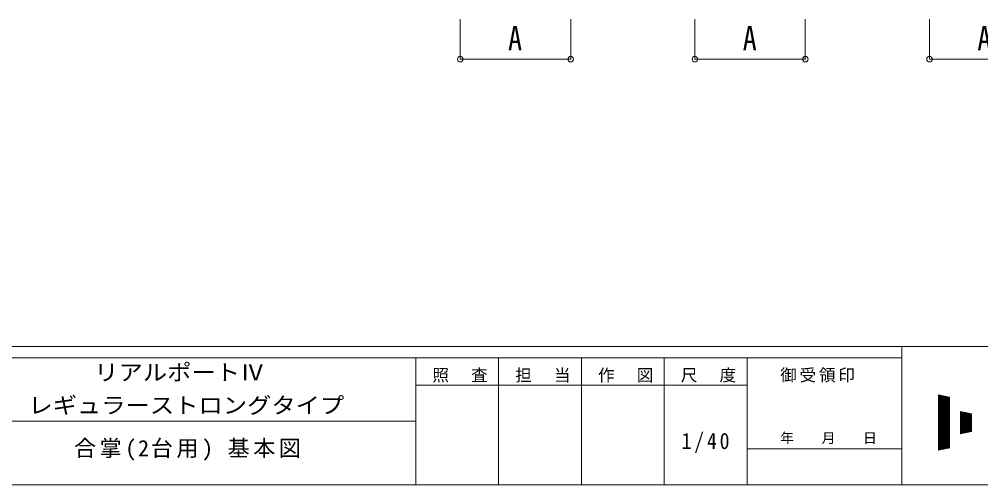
# Model space of a CAD drawing. Units: millimetres at full size, sheet at 1:40; details may follow other scales. Extents: x -11181 to 11305, y -7804 to 7716.
# Drawn here: x 790 to 7757, y -7804 to -4433 of the extents above; entities that cross this region are included whole.
import ezdxf
from ezdxf.enums import TextEntityAlignment as Align

# ---------------------------------------------------------------- set-up
doc = ezdxf.new("R2010")
doc.units = ezdxf.units.MM
doc.header["$LTSCALE"] = 40
doc.header["$PDMODE"] = 32
doc.header["$PDSIZE"] = 40
doc.layers.add('0-6_OTH_LINE', color=7, linetype='Continuous', lineweight=9)
doc.layers.add('F-0_240', color=7, linetype='Continuous', lineweight=9)
doc.styles.add('ＭＳ ゴシック', font='')
doc.styles.get('ＭＳ ゴシック').set_extended_font_data('MS Gothic')

msp = doc.modelspace()

# ---------------------------------------------------------------- linework, layer by layer
at = {"layer": '0-6_OTH_LINE', "color": 6}
for p, q in [((3985.5, -4722.19), (3985.5, -4433.22)), ((4785.5, -4722.19), (4785.5, -4433.22)), ((5685.5, -4722.19), (5685.5, -4433.22)), ((6485.5, -4722.19), (6485.5, -4433.22)), ((7385.5, -4722.19), (7385.5, -4433.22)), ((3985.5, -4722.19), (4785.5, -4722.19)), ((5685.5, -4722.19), (6485.5, -4722.19)), ((7385.5, -4722.19), (8185.5, -4722.19))]:
    msp.add_line(p, q, dxfattribs=at)
for p in [(3985.5, -4722.19), (4785.5, -4722.19), (5685.5, -4722.19), (6485.5, -4722.19), (7385.5, -4722.19)]:
    msp.add_point(p, dxfattribs=at)
at = {"layer": 'F-0_240', "color": 5}
for p, q in [((-11180.61, -6803.54), (10739.39, -6803.54)), ((7183.72, -6803.54), (7183.72, -7803.54)), ((-11180.61, -6883.54), (7183.72, -6883.54)), ((3663.72, -6883.54), (3663.72, -7803.54)), ((4263.72, -6883.54), (4263.72, -7803.54)), ((4863.72, -6883.54), (4863.72, -7803.54)), ((5463.72, -6883.54), (5463.72, -7803.54)), ((6063.72, -6883.54), (6063.72, -7803.54)), ((3663.72, -7083.54), (6063.72, -7083.54)), ((-4536.28, -7343.54), (3663.72, -7343.54)), ((6063.72, -7543.54), (7183.72, -7543.54)), ((-11180.61, -7803.54), (10739.39, -7803.54))]:
    msp.add_line(p, q, dxfattribs=at)
at = {"layer": 'F-0_240'}
for p, q in [((7450.33, -7153.68), (7530.33, -7170.34)), ((7450.33, -7153.68), (7450.33, -7553.68)), ((7450.33, -7157.44), (7468.4, -7157.44)), ((7450.33, -7161.44), (7487.6, -7161.44)), ((7450.33, -7165.44), (7506.8, -7165.44)), ((7450.33, -7169.44), (7526, -7169.44)), ((7450.33, -7173.44), (7530.33, -7173.44)), ((7452.7, -7553.18), (7452.7, -7154.17)), ((7456.7, -7552.35), (7456.7, -7155)), ((7460.7, -7551.52), (7460.7, -7155.84)), ((7464.7, -7550.68), (7464.7, -7156.67)), ((7468.7, -7549.85), (7468.7, -7157.5)), ((7472.7, -7549.02), (7472.7, -7158.34)), ((7476.7, -7548.18), (7476.7, -7159.17)), ((7480.7, -7547.35), (7480.7, -7160)), ((7484.7, -7546.52), (7484.7, -7160.84)), ((7488.7, -7545.68), (7488.7, -7161.67)), ((7492.7, -7544.85), (7492.7, -7162.5)), ((7496.7, -7544.02), (7496.7, -7163.34)), ((7500.7, -7543.18), (7500.7, -7164.17)), ((7504.7, -7542.35), (7504.7, -7165)), ((7508.7, -7541.52), (7508.7, -7165.84)), ((7512.7, -7540.68), (7512.7, -7166.67)), ((7516.7, -7539.85), (7516.7, -7167.5)), ((7520.7, -7539.02), (7520.7, -7168.34)), ((7524.7, -7538.18), (7524.7, -7169.17)), ((7528.7, -7537.35), (7528.7, -7170)), ((7530.33, -7170.34), (7530.33, -7537.01)), ((7450.33, -7177.44), (7530.33, -7177.44)), ((7450.33, -7181.44), (7530.33, -7181.44)), ((7450.33, -7185.44), (7530.33, -7185.44)), ((7450.33, -7189.44), (7530.33, -7189.44)), ((7450.33, -7193.44), (7530.33, -7193.44)), ((7450.33, -7197.44), (7530.33, -7197.44)), ((7450.33, -7201.44), (7530.33, -7201.44)), ((7450.33, -7205.44), (7530.33, -7205.44)), ((7450.33, -7209.44), (7530.33, -7209.44)), ((7450.33, -7213.44), (7530.33, -7213.44)), ((7450.33, -7217.44), (7530.33, -7217.44)), ((7450.33, -7221.44), (7530.33, -7221.44)), ((7450.33, -7225.44), (7530.33, -7225.44)), ((7450.33, -7229.44), (7530.33, -7229.44)), ((7450.33, -7233.44), (7530.33, -7233.44)), ((7450.33, -7237.44), (7530.33, -7237.44)), ((7450.33, -7241.44), (7530.33, -7241.44)), ((7450.33, -7245.44), (7530.33, -7245.44)), ((7450.33, -7249.44), (7530.33, -7249.44)), ((7450.33, -7253.44), (7530.33, -7253.44)), ((7450.33, -7257.44), (7530.33, -7257.44)), ((7450.33, -7261.44), (7530.33, -7261.44)), ((7450.33, -7265.44), (7530.33, -7265.44)), ((7450.33, -7269.44), (7530.33, -7269.44)), ((7450.33, -7273.44), (7530.33, -7273.44)), ((7450.33, -7277.44), (7530.33, -7277.44)), ((7450.33, -7281.44), (7530.33, -7281.44)), ((7450.33, -7285.44), (7530.33, -7285.44)), ((7450.33, -7289.44), (7530.33, -7289.44)), ((7450.33, -7293.44), (7530.33, -7293.44)), ((7450.33, -7297.44), (7530.33, -7297.44)), ((7450.33, -7301.44), (7530.33, -7301.44)), ((7450.33, -7305.44), (7530.33, -7305.44)), ((7450.33, -7309.44), (7530.33, -7309.44)), ((7450.33, -7313.44), (7530.33, -7313.44)), ((7610.33, -7273.68), (7690.33, -7290.34)), ((7610.33, -7273.68), (7610.33, -7433.68)), ((7610.33, -7277.44), (7628.4, -7277.44)), ((7610.33, -7281.44), (7647.6, -7281.44)), ((7610.33, -7285.44), (7666.8, -7285.44)), ((7610.33, -7289.44), (7686, -7289.44)), ((7610.33, -7293.44), (7690.33, -7293.44)), ((7610.33, -7297.44), (7690.33, -7297.44)), ((7610.33, -7301.44), (7690.33, -7301.44)), ((7610.33, -7305.44), (7690.33, -7305.44)), ((7610.33, -7309.44), (7690.33, -7309.44)), ((7610.33, -7313.44), (7690.33, -7313.44)), ((7612.7, -7433.18), (7612.7, -7274.17)), ((7616.7, -7432.35), (7616.7, -7275)), ((7620.7, -7431.52), (7620.7, -7275.84)), ((7624.7, -7430.68), (7624.7, -7276.67)), ((7628.7, -7429.85), (7628.7, -7277.5)), ((7632.7, -7429.02), (7632.7, -7278.34)), ((7636.7, -7428.18), (7636.7, -7279.17)), ((7640.7, -7427.35), (7640.7, -7280)), ((7644.7, -7426.52), (7644.7, -7280.84)), ((7648.7, -7425.68), (7648.7, -7281.67)), ((7652.7, -7424.85), (7652.7, -7282.5)), ((7656.7, -7424.02), (7656.7, -7283.34)), ((7660.7, -7423.18), (7660.7, -7284.17)), ((7664.7, -7422.35), (7664.7, -7285)), ((7668.7, -7421.52), (7668.7, -7285.84)), ((7672.7, -7420.68), (7672.7, -7286.67)), ((7676.7, -7419.85), (7676.7, -7287.5)), ((7680.7, -7419.02), (7680.7, -7288.34)), ((7684.7, -7418.18), (7684.7, -7289.17)), ((7688.7, -7417.35), (7688.7, -7290)), ((7690.33, -7290.34), (7690.33, -7417.01)), ((7450.33, -7317.44), (7530.33, -7317.44)), ((7450.33, -7321.44), (7530.33, -7321.44)), ((7450.33, -7325.44), (7530.33, -7325.44)), ((7450.33, -7329.44), (7530.33, -7329.44)), ((7450.33, -7333.44), (7530.33, -7333.44)), ((7450.33, -7337.44), (7530.33, -7337.44)), ((7450.33, -7341.44), (7530.33, -7341.44)), ((7450.33, -7345.44), (7530.33, -7345.44)), ((7450.33, -7349.44), (7530.33, -7349.44)), ((7450.33, -7353.44), (7530.33, -7353.44)), ((7450.33, -7357.44), (7530.33, -7357.44)), ((7450.33, -7361.44), (7530.33, -7361.44)), ((7450.33, -7365.44), (7530.33, -7365.44)), ((7450.33, -7369.44), (7530.33, -7369.44)), ((7450.33, -7373.44), (7530.33, -7373.44)), ((7450.33, -7377.44), (7530.33, -7377.44)), ((7450.33, -7381.44), (7530.33, -7381.44)), ((7610.33, -7317.44), (7690.33, -7317.44)), ((7610.33, -7321.44), (7690.33, -7321.44)), ((7610.33, -7325.44), (7690.33, -7325.44)), ((7610.33, -7329.44), (7690.33, -7329.44)), ((7610.33, -7333.44), (7690.33, -7333.44)), ((7610.33, -7337.44), (7690.33, -7337.44)), ((7610.33, -7341.44), (7690.33, -7341.44)), ((7610.33, -7345.44), (7690.33, -7345.44)), ((7610.33, -7349.44), (7690.33, -7349.44)), ((7610.33, -7353.44), (7690.33, -7353.44)), ((7610.33, -7357.44), (7690.33, -7357.44)), ((7610.33, -7361.44), (7690.33, -7361.44)), ((7610.33, -7365.44), (7690.33, -7365.44)), ((7610.33, -7369.44), (7690.33, -7369.44)), ((7610.33, -7373.44), (7690.33, -7373.44)), ((7610.33, -7377.44), (7690.33, -7377.44)), ((7610.33, -7381.44), (7690.33, -7381.44)), ((7450.33, -7385.44), (7530.33, -7385.44)), ((7450.33, -7389.44), (7530.33, -7389.44)), ((7450.33, -7393.44), (7530.33, -7393.44)), ((7450.33, -7397.44), (7530.33, -7397.44)), ((7450.33, -7401.44), (7530.33, -7401.44)), ((7450.33, -7405.44), (7530.33, -7405.44)), ((7450.33, -7409.44), (7530.33, -7409.44)), ((7450.33, -7413.44), (7530.33, -7413.44)), ((7450.33, -7417.44), (7530.33, -7417.44)), ((7450.33, -7421.44), (7530.33, -7421.44)), ((7450.33, -7425.44), (7530.33, -7425.44)), ((7450.33, -7429.44), (7530.33, -7429.44)), ((7450.33, -7433.44), (7530.33, -7433.44)), ((7450.33, -7437.44), (7530.33, -7437.44)), ((7450.33, -7441.44), (7530.33, -7441.44)), ((7450.33, -7445.44), (7530.33, -7445.44)), ((7450.33, -7449.44), (7530.33, -7449.44)), ((7450.33, -7453.44), (7530.33, -7453.44)), ((7610.33, -7385.44), (7690.33, -7385.44)), ((7610.33, -7389.44), (7690.33, -7389.44)), ((7610.33, -7393.44), (7690.33, -7393.44)), ((7610.33, -7397.44), (7690.33, -7397.44)), ((7610.33, -7401.44), (7690.33, -7401.44)), ((7610.33, -7405.44), (7690.33, -7405.44)), ((7610.33, -7409.44), (7690.33, -7409.44)), ((7610.33, -7413.44), (7690.33, -7413.44)), ((7610.33, -7433.68), (7690.33, -7417.01)), ((7610.33, -7417.44), (7688.27, -7417.44)), ((7610.33, -7421.44), (7669.07, -7421.44)), ((7610.33, -7425.44), (7649.87, -7425.44)), ((7610.33, -7429.44), (7630.67, -7429.44)), ((7610.33, -7433.44), (7611.47, -7433.44)), ((7450.33, -7457.44), (7530.33, -7457.44)), ((7450.33, -7461.44), (7530.33, -7461.44)), ((7450.33, -7465.44), (7530.33, -7465.44)), ((7450.33, -7469.44), (7530.33, -7469.44)), ((7450.33, -7473.44), (7530.33, -7473.44)), ((7450.33, -7477.44), (7530.33, -7477.44)), ((7450.33, -7481.44), (7530.33, -7481.44)), ((7450.33, -7485.44), (7530.33, -7485.44)), ((7450.33, -7489.44), (7530.33, -7489.44)), ((7450.33, -7493.44), (7530.33, -7493.44)), ((7450.33, -7497.44), (7530.33, -7497.44)), ((7450.33, -7501.44), (7530.33, -7501.44)), ((7450.33, -7505.44), (7530.33, -7505.44)), ((7450.33, -7509.44), (7530.33, -7509.44)), ((7450.33, -7513.44), (7530.33, -7513.44)), ((7450.33, -7517.44), (7530.33, -7517.44)), ((7450.33, -7521.44), (7530.33, -7521.44)), ((7450.33, -7525.44), (7530.33, -7525.44)), ((7450.33, -7529.44), (7530.33, -7529.44)), ((7450.33, -7533.44), (7530.33, -7533.44)), ((7530.33, -7537.01), (7450.33, -7553.68)), ((7450.33, -7537.44), (7528.27, -7537.44)), ((7450.33, -7541.44), (7509.07, -7541.44)), ((7450.33, -7545.44), (7489.87, -7545.44)), ((7450.33, -7549.44), (7470.67, -7549.44)), ((7450.33, -7553.44), (7451.47, -7553.44))]:
    msp.add_line(p, q, dxfattribs=at)

# ---------------------------------------------------------------- texts
at = {"layer": '0-6_OTH_LINE', "style": 'ＭＳ ゴシック'}
for s, height, width, p in [('A', 176, 0.85, (4331.75, -4711.47)), ('A', 176, 0.85, (6031.75, -4711.47)), ('A', 176, 0.85, (7731.75, -4711.47)), ('リアルポートⅣ', 117.3, 1.1, (1333.82, -7083.82))]:
    msp.add_text(s, height=height, dxfattribs=dict(at, width=width)).set_placement(p, align=Align.BOTTOM_LEFT)
at = {"layer": 'F-0_240', "style": 'ＭＳ ゴシック', "width": 1.1}
msp.add_text('\u3000レギュラーストロングタイプ', height=117.3, dxfattribs=at).set_placement((680.92, -7322.26), align=Align.BOTTOM_LEFT)
at = {"layer": 'F-0_240', "style": 'ＭＳ ゴシック'}
msp.add_text('年\u3000\u3000月\u3000\u3000日', height=73.31, dxfattribs=at).set_placement((6303.72, -7523.54), align=Align.BOTTOM_LEFT)
at = {"layer": 'F-0_240', "attachment_point": 7, "style": 'ＭＳ ゴシック'}
for s, insert, char_height in [('\\T1.17;照\u3000査', (3783.72, -7063.54), 87.98), ('\\T1.17;担\u3000当', (4383.72, -7063.54), 87.98), ('\\T1.17;作\u3000図', (4983.72, -7063.54), 87.98), ('\\T1.17;尺\u3000度', (5583.72, -7063.54), 87.98), ('\\T1.17;御受領印', (6303.72, -7063.54), 87.98), ('\\T1.28;\\W0.9;1/40', (5588.72, -7573.54), 117.3), ('\\T1.16;合掌(2台用)\\~基本図', (1187.25, -7628.23), 117.3)]:
    msp.add_mtext(s, dxfattribs=dict(at, insert=insert, char_height=char_height))

doc.saveas('drawing.dxf')
